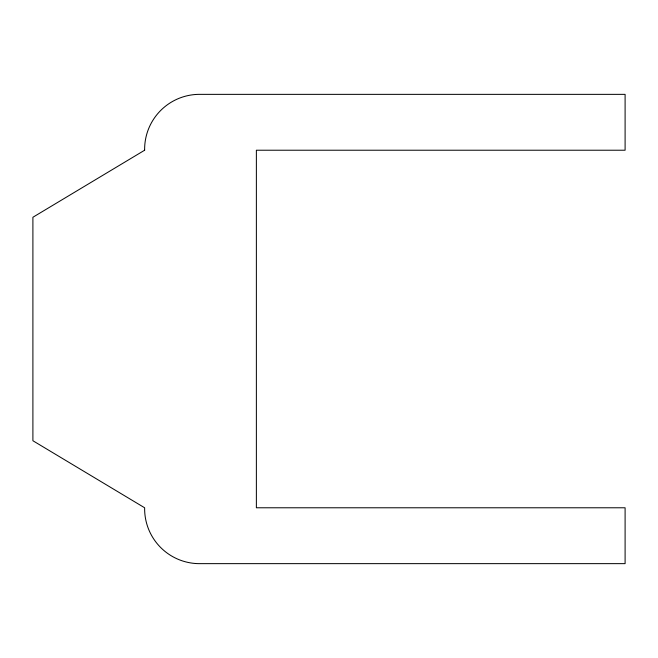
<?xml version="1.0" encoding="UTF-8"?>
<svg xmlns="http://www.w3.org/2000/svg" width="658" height="658" viewBox="0 0 658 658"><rect width="100%" height="100%" fill="white"/><g stroke="black" fill="none" stroke-linecap="round" stroke-linejoin="round"><path stroke-width="0.99" d="M144.637 150.221L32.9 217.263L32.9 440.737L144.637 507.779A54.935 54.935 0 0 0 200.501 563.643L625.1 563.643L625.1 507.779L256.373 507.779L256.373 150.221L625.1 150.221L625.1 94.357L200.501 94.357A54.935 54.935 0 0 0 144.637 150.221"/></g></svg>
